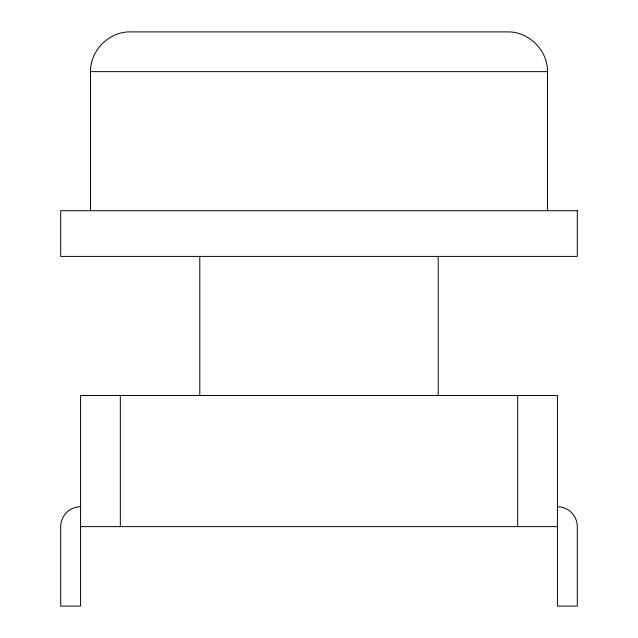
<?xml version="1.0" encoding="UTF-8"?>
<svg xmlns="http://www.w3.org/2000/svg" width="638" height="638" viewBox="0 0 638 638"><rect width="100%" height="100%" fill="white"/><g stroke="black" fill="none" stroke-linecap="round" stroke-linejoin="round"><path stroke-width="0.96" d="M90.508 210.715L90.508 71.639C90.197 50.402 109.018 31.581 130.248 31.9L507.752 31.9C528.982 31.581 547.803 50.402 547.492 71.639L547.492 210.715M90.508 71.639L547.492 71.639M80.579 526.629L557.421 526.629M517.681 395.496L517.681 526.629M438.21 256.412L438.21 395.496M199.79 256.412L199.79 395.496M120.319 395.496L120.319 526.629M80.579 506.755A19.866 19.866 0 0 0 60.706 526.629L60.706 606.1L80.579 606.1L80.579 395.496L557.421 395.496L557.421 606.1L577.294 606.1L577.294 526.629A19.866 19.866 0 0 0 557.421 506.755M577.294 210.715L60.706 210.715L60.706 256.412L577.294 256.412L577.294 210.715"/></g></svg>
